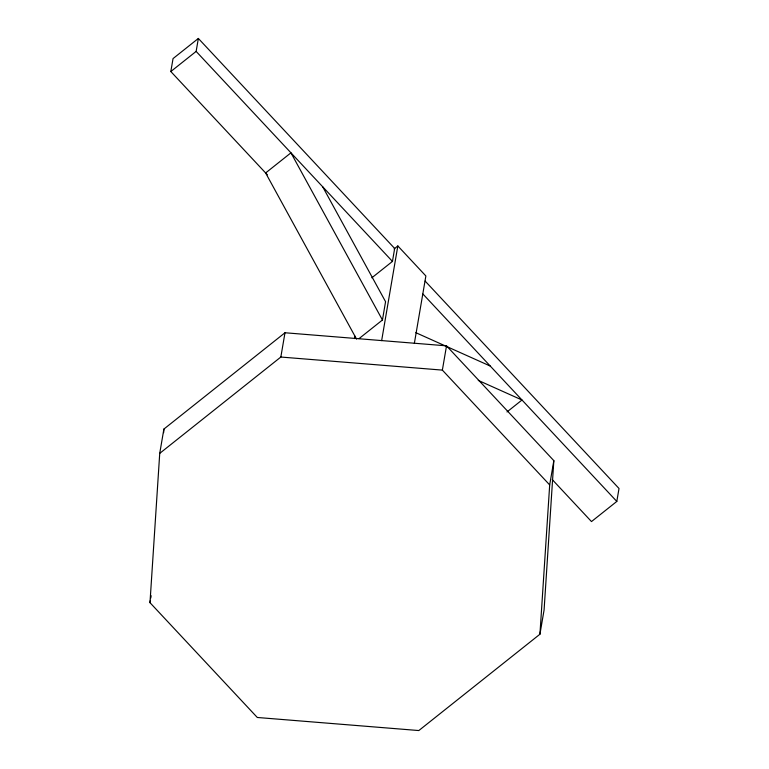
<?xml version="1.0" encoding="UTF-8"?>
<svg xmlns="http://www.w3.org/2000/svg" width="769" height="769" viewBox="0 0 769 769"><rect width="100%" height="100%" fill="white"/><g stroke="black" fill="none" stroke-linecap="round" stroke-linejoin="round"><path stroke-width="1.15" d="M149.984 602.665L159.731 453.364L163.884 429.083L284.991 332.756L446.52 345.839L553.834 460.65L544.087 609.942L539.934 634.223L418.826 730.55L257.298 717.477L149.984 602.665L150.378 600.349M163.643 432.668L163.884 429.083M539.934 634.223L549.691 484.931L553.834 460.65M267.343 174.794L170.824 71.536L173.044 58.588L198.354 38.45L394.67 248.464L392.45 261.412L371.821 277.82M170.824 71.536L196.143 51.398L198.354 38.45M150.772 598.042L151.166 595.725M159.731 453.364L280.839 357.037L284.991 332.756M354.653 338.581L355.057 336.216M358.998 338.648L382.443 320L385.567 301.688L322.682 186.771M381.645 340.629L397.833 245.945L425.872 275.956L414.347 343.416M549.691 484.931L442.367 370.11L446.52 345.839M552.229 479.568L591.486 521.574L616.805 501.436L619.016 488.488L425.161 281.098M394.113 248.906L397.833 245.945M507.002 411.944L521.997 400.005L478.27 380.395M280.839 357.037L442.367 370.11M415.808 332.669L490.276 366.063M196.143 51.398L392.45 261.412M422.95 294.046L616.805 501.436M382.443 320L290.951 152.829L265.632 172.958L356.547 339.091"/></g></svg>
